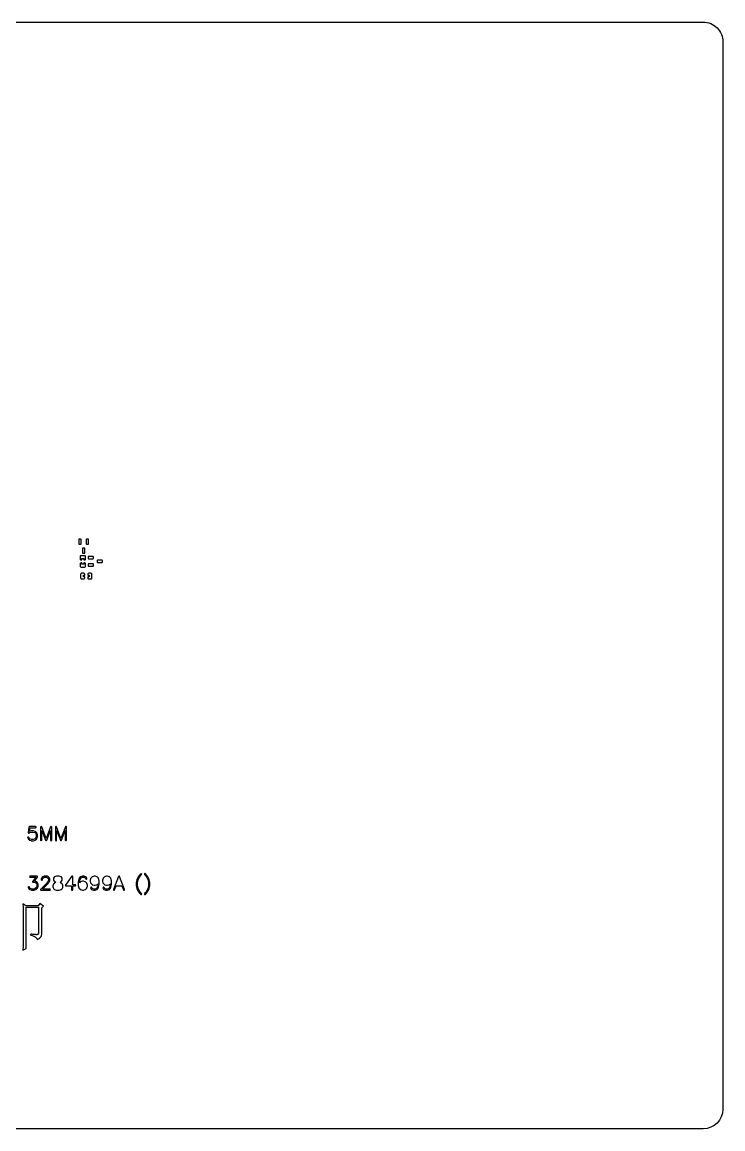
# Model space of a CAD drawing. Extents: x -190 to 190, y -140 to 140.
# Drawn here: x 12.7 to 190, y -140 to 140 of the extents above; entities that cross this region are included whole.
import ezdxf

# ---------------------------------------------------------------- set-up
doc = ezdxf.new("R2010")
doc.units = 0
doc.header["$MEASUREMENT"] = 0
doc.layers.get('0').update_dxf_attribs({"linetype": 'CONTINUOUS'})

msp = doc.modelspace()

# ---------------------------------------------------------------- linework, layer by layer
for points in [[(-189.999004, 134.999004, -0.414214), (-184.999004, 139.999004), (-184.999004, 139.999004), (185.000996, 139.999004), (185.000996, 139.999004, -0.414214), (190.000996, 134.999004), (190.000996, 134.999004), (190.000996, -135.00001), (190.000996, -135.00001, -0.414212), (185.000996, -140.000996), (185.000996, -140.000996), (-184.999004, -140.000996), (-184.999004, -140.000996, -0.414272), (-189.999004, -135.00001), (-189.999004, -135.00001), (-189.999004, 134.999004)], [(16.1, -63.815, 1), (16.1, -63.515), (16.1, -63.515), (14.538, -63.515), (14.538, -63.515, 0.381305), (14.389, -63.647998), (14.389, -63.647998), (14.232001, -65.055), (14.232001, -65.055, 0.738799), (14.495, -65.169995), (14.495, -65.169995), (14.619, -65.045996), (14.619, -65.045996), (14.621, -65.045), (14.621, -65.045), (15.029, -64.908994), (15.029, -64.908994), (15.452001, -64.908994), (15.452001, -64.908994), (15.861001, -65.045), (15.861001, -65.045), (15.862999, -65.045996), (15.862999, -65.045996), (16.124, -65.307998), (16.124, -65.307998), (16.124999, -65.309004), (16.124999, -65.309004), (16.262001, -65.718999), (16.262001, -65.718999), (16.263, -65.72), (16.263, -65.72), (16.263, -65.984004), (16.263, -65.984004), (16.124999, -66.395996), (16.124999, -66.395996), (16.124999, -66.396997), (16.124999, -66.396997), (15.862999, -66.659004), (15.862999, -66.659004), (15.451, -66.797002), (15.451, -66.797002), (15.03, -66.797002), (15.03, -66.797002), (14.619, -66.659004), (14.619, -66.659004), (14.618, -66.657998), (14.618, -66.657998), (14.503999, -66.545), (14.503999, -66.545), (14.503999, -66.543994), (14.503999, -66.543994), (14.359, -66.255005), (14.359, -66.255005, 1.000044), (14.091, -66.389004), (14.091, -66.389004), (14.241, -66.688999), (14.241, -66.688999), (14.242, -66.69), (14.242, -66.69, 0.100944), (14.275, -66.74), (14.275, -66.74), (14.424, -66.887998), (14.424, -66.887998), (14.425, -66.889004), (14.425, -66.889004, 0.1321), (14.49, -66.932002), (14.49, -66.932002), (14.948999, -67.085996), (14.948999, -67.085996), (14.952001, -67.087002), (14.952001, -67.087002, 0.092289), (15.006, -67.097002), (15.006, -67.097002), (15.475, -67.097002), (15.475, -67.097002), (15.491001, -67.096001), (15.491001, -67.096001, 0.054801), (15.522999, -67.088999), (15.522999, -67.088999), (15.992001, -66.932002), (15.992001, -66.932002), (15.995, -66.931001), (15.995, -66.931001, 0.110024), (16.05, -66.896001), (16.05, -66.896001), (16.363, -66.582998), (16.363, -66.582998, 0.112971), (16.397999, -66.526001), (16.397999, -66.526001), (16.555, -66.056997), (16.555, -66.056997, 0.08167), (16.563, -66.008999), (16.563, -66.008999), (16.563, -65.696997), (16.563, -65.696997, 0.081662), (16.555, -65.649004), (16.555, -65.649004), (16.397999, -65.179995), (16.397999, -65.179995, 0.115355), (16.362001, -65.122002), (16.362001, -65.122002), (16.05, -64.809004), (16.05, -64.809004, 0.116972), (15.991001, -64.773003), (15.991001, -64.773003), (15.531, -64.620005), (15.531, -64.620005), (15.529, -64.618999), (15.529, -64.618999, 0.092294), (15.475, -64.608999), (15.475, -64.608999), (15.006, -64.608999), (15.006, -64.608999, 0.080084), (14.959, -64.617002), (14.959, -64.617002), (14.569, -64.746997), (14.569, -64.746997), (14.568, -64.746997), (14.568, -64.746997), (14.672, -63.815), (14.672, -63.815), (16.1, -63.815)], [(20.156, -63.665005, 0.837269), (19.865001, -63.612998), (19.865001, -63.612998), (19.865001, -63.614004), (19.865001, -63.614004), (18.756, -66.526001), (18.756, -66.526001), (17.647, -63.614004), (17.647, -63.614004), (17.647, -63.612998), (17.647, -63.612998, 0.837271), (17.356001, -63.665005), (17.356001, -63.665005), (17.356001, -66.946997), (17.356001, -66.946997, 1), (17.656, -66.946997), (17.656, -66.946997), (17.656, -64.48), (17.656, -64.48), (18.614, -66.996001), (18.614, -66.996001), (18.615, -66.996997), (18.615, -66.996997, 0.698511), (18.896001, -67), (18.896001, -67, 0.005287), (18.897001, -66.996997), (18.897001, -66.996997), (18.897999, -66.996001), (18.897999, -66.996001), (19.855, -64.480996), (19.855, -64.480996), (19.856, -64.480996), (19.856, -64.480996), (19.856, -66.946997), (19.856, -66.946997, 1), (20.156, -66.946997), (20.156, -66.946997), (20.156, -63.665005)], [(23.906001, -63.665005, 0.83727), (23.615, -63.612998), (23.615, -63.612998), (23.615, -63.614004), (23.615, -63.614004), (22.506001, -66.526001), (22.506001, -66.526001), (21.397, -63.614004), (21.397, -63.614004), (21.397, -63.612998), (21.397, -63.612998, 0.83727), (21.105999, -63.665005), (21.105999, -63.665005), (21.105999, -66.946997), (21.105999, -66.946997, 1), (21.406001, -66.946997), (21.406001, -66.946997), (21.406001, -64.48), (21.406001, -64.48), (22.363999, -66.996001), (22.363999, -66.996001), (22.365, -66.996997), (22.365, -66.996997, 0.698511), (22.646001, -67), (22.646001, -67, 0.005288), (22.647002, -66.996997), (22.647002, -66.996997), (22.647998, -66.996001), (22.647998, -66.996001), (23.605, -64.480996), (23.605, -64.480996), (23.606001, -64.480996), (23.606001, -64.480996), (23.606001, -66.946997), (23.606001, -66.946997, 1), (23.906001, -66.946997), (23.906001, -66.946997), (23.906001, -63.665005)], [(42.925, -75.686001, 1), (42.713003, -75.474004), (42.713003, -75.474004), (42.4, -75.787002), (42.4, -75.787002, 0.049851), (42.381001, -75.81), (42.381001, -75.81), (42.068999, -76.278999), (42.068999, -76.278999, 0.030647), (42.06, -76.295005), (42.06, -76.295005), (41.747002, -76.920005), (41.747002, -76.920005, 0.067318), (41.733999, -76.958003), (41.733999, -76.958003), (41.577998, -77.738999), (41.577998, -77.738999, 0.048732), (41.575, -77.767998), (41.575, -77.767998), (41.575, -78.392998), (41.575, -78.392998, 0.053645), (41.577998, -78.425), (41.577998, -78.425), (41.578999, -78.426006), (41.578999, -78.426006), (41.733999, -79.203003), (41.733999, -79.203003, 0.06881), (41.747002, -79.241997), (41.747002, -79.241997), (41.747998, -79.242998), (41.747998, -79.242998), (42.06, -79.866001), (42.06, -79.866001, 0.030639), (42.068999, -79.882002), (42.068999, -79.882002), (42.381001, -80.351001), (42.381001, -80.351001, 0.049857), (42.4, -80.374004), (42.4, -80.374004), (42.713003, -80.686001), (42.713003, -80.686001, 0.999965), (42.925, -80.473999), (42.925, -80.473999), (42.622002, -80.172002), (42.622002, -80.172002), (42.622002, -80.170996), (42.622002, -80.170996), (42.321001, -79.718999), (42.321001, -79.718999), (42.321001, -79.718003), (42.321001, -79.718003), (42.024004, -79.123994), (42.024004, -79.123994), (42.024004, -79.122998), (42.024004, -79.122998), (41.875, -78.377002), (41.875, -78.377002), (41.875, -77.78), (41.875, -77.78), (41.876001, -77.779004), (41.876001, -77.779004), (42.024004, -77.036001), (42.024004, -77.036001), (42.025, -77.035), (42.025, -77.035), (42.323003, -76.438999), (42.323003, -76.438999), (42.323999, -76.438003), (42.323999, -76.438003), (42.623999, -75.986997), (42.623999, -75.986997), (42.925, -75.686001)], [(43.862002, -75.474004, 1.000012), (43.65, -75.686001), (43.65, -75.686001), (43.951001, -75.986997), (43.951001, -75.986997), (44.251001, -76.438003), (44.251001, -76.438003), (44.252002, -76.438999), (44.252002, -76.438999), (44.55, -77.035), (44.55, -77.035), (44.551001, -77.036001), (44.551001, -77.036001), (44.698999, -77.779004), (44.698999, -77.779004), (44.7, -77.78), (44.7, -77.78), (44.7, -78.377002), (44.7, -78.377002), (44.551001, -79.122998), (44.551001, -79.122998), (44.551001, -79.123994), (44.551001, -79.123994), (44.253999, -79.718003), (44.253999, -79.718003), (44.253999, -79.718999), (44.253999, -79.718999), (43.953003, -80.170996), (43.953003, -80.170996), (43.953003, -80.172002), (43.953003, -80.172002), (43.65, -80.473999), (43.65, -80.473999, 0.999977), (43.862002, -80.686001), (43.862002, -80.686001), (44.175, -80.374004), (44.175, -80.374004), (44.176001, -80.372998), (44.176001, -80.372998, 0.047488), (44.194004, -80.351001), (44.194004, -80.351001), (44.505996, -79.882002), (44.505996, -79.882002), (44.505996, -79.880996), (44.505996, -79.880996, 0.029243), (44.515, -79.866001), (44.515, -79.866001), (44.826997, -79.242998), (44.826997, -79.242998), (44.828003, -79.241997), (44.828003, -79.241997, 0.068806), (44.841001, -79.203003), (44.841001, -79.203003), (44.996001, -78.426006), (44.996001, -78.426006), (44.996997, -78.425), (44.996997, -78.425, 0.053646), (45, -78.392998), (45, -78.392998), (45, -77.767998), (45, -77.767998, 0.048733), (44.996997, -77.738999), (44.996997, -77.738999), (44.841001, -76.958003), (44.841001, -76.958003, 0.067315), (44.828003, -76.920005), (44.828003, -76.920005), (44.515, -76.295005), (44.515, -76.295005, 0.030651), (44.505996, -76.278999), (44.505996, -76.278999), (44.194004, -75.81), (44.194004, -75.81, 0.049854), (44.175, -75.787002), (44.175, -75.787002), (43.862002, -75.474004)], [(16.534, -76.293999, 0.614815), (16.412999, -76.055), (16.412999, -76.055), (14.694, -76.055), (14.694, -76.055, 1), (14.694, -76.355005), (14.694, -76.355005), (16.113, -76.355005), (16.113, -76.355005), (15.355, -77.365005), (15.355, -77.365005, 0.579445), (15.458, -77.604004), (15.458, -77.604004), (15.475, -77.605), (15.475, -77.605), (15.908999, -77.605), (15.908999, -77.605), (16.165, -77.733999), (16.165, -77.733999), (16.167, -77.735), (16.167, -77.735), (16.281, -77.848003), (16.281, -77.848003), (16.282, -77.848999), (16.282, -77.848999), (16.418, -78.257998), (16.418, -78.257998), (16.418999, -78.258999), (16.418999, -78.258999), (16.418999, -78.525), (16.418999, -78.525), (16.283, -78.934995), (16.283, -78.934995), (16.283, -78.936001), (16.283, -78.936001), (16.02, -79.198003), (16.02, -79.198003), (16.019, -79.198999), (16.019, -79.198999), (15.607001, -79.337002), (15.607001, -79.337002), (15.187, -79.337002), (15.187, -79.337002), (14.775, -79.198999), (14.775, -79.198999), (14.66, -79.084004), (14.66, -79.084004), (14.66, -79.083003), (14.66, -79.083003), (14.515, -78.795), (14.515, -78.795, 1.000016), (14.247001, -78.928999), (14.247001, -78.928999), (14.401, -79.236001), (14.401, -79.236001), (14.402001, -79.236997), (14.402001, -79.236997, 0.088122), (14.432, -79.279995), (14.432, -79.279995), (14.581, -79.428999), (14.581, -79.428999, 0.1321), (14.646, -79.471997), (14.646, -79.471997), (15.106, -79.626001), (15.106, -79.626001), (15.109, -79.627002), (15.109, -79.627002, 0.092292), (15.162999, -79.636997), (15.162999, -79.636997), (15.631, -79.636997), (15.631, -79.636997, 0.081679), (15.679, -79.628994), (15.679, -79.628994), (16.147999, -79.471997), (16.147999, -79.471997, 0.115366), (16.206, -79.435996), (16.206, -79.435996), (16.519, -79.123994), (16.519, -79.123994, 0.116954), (16.555, -79.065005), (16.555, -79.065005), (16.707999, -78.604995), (16.707999, -78.604995), (16.709, -78.603999), (16.709, -78.603999, 0.09386), (16.719, -78.548999), (16.719, -78.548999), (16.719, -78.236997), (16.719, -78.236997, 0.080078), (16.711, -78.19), (16.711, -78.19), (16.557001, -77.726001), (16.557001, -77.726001), (16.557001, -77.725), (16.557001, -77.725, 0.124446), (16.519, -77.661997), (16.519, -77.661997), (16.362001, -77.505996), (16.362001, -77.505996, 0.08061), (16.323, -77.477998), (16.323, -77.477998), (16.011, -77.321001), (16.011, -77.321001, 0.116434), (15.944, -77.304995), (15.944, -77.304995), (15.775001, -77.304995), (15.775001, -77.304995), (16.533, -76.295005), (16.533, -76.295005), (16.534, -76.293999)], [(18.98, -76.071001, 0.116434), (18.913, -76.055), (18.913, -76.055), (18.287999, -76.055), (18.287999, -76.055, 0.116434), (18.221, -76.071001), (18.221, -76.071001), (17.918, -76.223003), (17.918, -76.223003), (17.916, -76.223999), (17.916, -76.223999, 0.095639), (17.868999, -76.256001), (17.868999, -76.256001), (17.719, -76.406001), (17.719, -76.406001, 0.094852), (17.685, -76.450996), (17.685, -76.450996), (17.536, -76.748999), (17.536, -76.748999), (17.536, -76.750005), (17.536, -76.750005, 0.141458), (17.512999, -76.83), (17.512999, -76.83), (17.512999, -76.986997), (17.512999, -76.986997, 1), (17.813, -76.986997), (17.813, -76.986997), (17.813, -76.865005), (17.813, -76.865005), (17.813999, -76.863999), (17.813999, -76.863999), (17.943, -76.605996), (17.943, -76.605996), (18.064, -76.485), (18.064, -76.485), (18.066, -76.484004), (18.066, -76.484004), (18.323, -76.355005), (18.323, -76.355005), (18.877999, -76.355005), (18.877999, -76.355005), (19.134, -76.484004), (19.134, -76.484004), (19.136001, -76.485), (19.136001, -76.485), (19.258, -76.606997), (19.258, -76.606997), (19.387, -76.863999), (19.387, -76.863999), (19.387999, -76.865005), (19.387999, -76.865005), (19.387999, -77.106997), (19.387999, -77.106997), (19.254001, -77.373994), (19.254001, -77.373994), (19.254001, -77.375), (19.254001, -77.375), (18.952999, -77.826997), (18.952999, -77.826997), (18.952999, -77.827998), (18.952999, -77.827998), (17.4, -79.380996), (17.4, -79.380996, 0.630176), (17.49, -79.636001), (17.49, -79.636001), (17.506, -79.636997), (17.506, -79.636997), (19.694, -79.636997), (19.694, -79.636997, 1), (19.694, -79.337002), (19.694, -79.337002), (17.867999, -79.337002), (17.867999, -79.337002), (19.175, -78.03), (19.175, -78.03, 0.049855), (19.193999, -78.006997), (19.193999, -78.006997), (19.506, -77.537998), (19.506, -77.537998, 0.030633), (19.515, -77.522002), (19.515, -77.522002), (19.669, -77.216001), (19.669, -77.216001), (19.67, -77.215), (19.67, -77.215, 0.125494), (19.687999, -77.142998), (19.687999, -77.142998), (19.687999, -76.83), (19.687999, -76.83, 0.116437), (19.672001, -76.762998), (19.672001, -76.762998), (19.515, -76.450996), (19.515, -76.450996, 0.080605), (19.487, -76.412002), (19.487, -76.412002), (19.331001, -76.256001), (19.331001, -76.256001, 0.080616), (19.292001, -76.227998), (19.292001, -76.227998), (18.98, -76.071001)], [(22.086001, -76.062998, 0.081673), (22.038, -76.055), (22.038, -76.055), (21.413, -76.055), (21.413, -76.055, 0.081673), (21.365, -76.062998), (21.365, -76.062998), (20.896001, -76.22), (20.896001, -76.22, 0.204011), (20.808, -76.297998), (20.808, -76.297998), (20.808, -76.298999), (20.808, -76.298999), (20.654001, -76.606997), (20.654001, -76.606997, 0.11644), (20.638, -76.673999), (20.638, -76.673999), (20.638, -76.986997), (20.638, -76.986997, 0.125496), (20.656001, -77.058999), (20.656001, -77.058999), (20.657, -77.06), (20.657, -77.06), (20.81, -77.366001), (20.81, -77.366001, 0.158447), (20.875, -77.431997), (20.875, -77.431997), (21.178999, -77.583999), (21.178999, -77.583999), (21.062, -77.623003), (21.062, -77.623003, 0.133047), (20.993999, -77.661997), (20.993999, -77.661997), (20.687998, -77.968003), (20.687998, -77.968003, 0.094857), (20.654001, -78.013003), (20.654001, -78.013003), (20.503999, -78.312002), (20.503999, -78.312002), (20.503999, -78.313003), (20.503999, -78.313003, 0.141456), (20.480999, -78.392998), (20.480999, -78.392998), (20.480999, -78.852998), (20.480999, -78.852998, 0.131649), (20.497, -78.928999), (20.497, -78.928999), (20.650999, -79.236001), (20.650999, -79.236001), (20.652, -79.236997), (20.652, -79.236997, 0.088124), (20.682, -79.279995), (20.682, -79.279995), (20.831001, -79.428999), (20.831001, -79.428999, 0.132101), (20.896001, -79.471997), (20.896001, -79.471997), (21.355999, -79.626001), (21.355999, -79.626001), (21.359001, -79.627002), (21.359001, -79.627002, 0.092292), (21.413, -79.636997), (21.413, -79.636997), (22.038, -79.636997), (22.038, -79.636997), (22.053999, -79.636001), (22.053999, -79.636001, 0.054811), (22.086001, -79.628994), (22.086001, -79.628994), (22.554001, -79.471997), (22.554001, -79.471997, 0.115362), (22.612, -79.435996), (22.612, -79.435996), (22.769001, -79.279995), (22.769001, -79.279995), (22.77, -79.278999), (22.77, -79.278999, 0.078234), (22.797, -79.241001), (22.797, -79.241001), (22.953, -78.928999), (22.953, -78.928999), (22.953999, -78.928003), (22.953999, -78.928003, 0.114182), (22.968999, -78.861997), (22.968999, -78.861997), (22.968999, -78.392998), (22.968999, -78.392998, 0.116429), (22.953, -78.326001), (22.953, -78.326001), (22.798999, -78.016997), (22.798999, -78.016997), (22.798999, -78.015996), (22.798999, -78.015996, 0.086599), (22.769001, -77.973999), (22.769001, -77.973999), (22.455999, -77.661997), (22.455999, -77.661997, 0.11697), (22.397, -77.625996), (22.397, -77.625996), (22.271001, -77.583999), (22.271001, -77.583999), (22.573, -77.432998), (22.573, -77.432998, 0.162274), (22.64, -77.366001), (22.64, -77.366001), (22.640999, -77.365005), (22.640999, -77.365005), (22.797, -77.053999), (22.797, -77.053999, 0.131649), (22.813, -76.977998), (22.813, -76.977998), (22.813, -76.673999), (22.813, -76.673999, 0.141456), (22.79, -76.594004), (22.79, -76.594004), (22.79, -76.592998), (22.79, -76.592998), (22.64, -76.295005), (22.64, -76.295005, 0.203312), (22.551001, -76.218999), (22.551001, -76.218999), (22.548, -76.218003), (22.548, -76.218003), (22.086001, -76.062998)], [(25.468999, -76.194004, 0.709193), (25.195, -76.119995), (25.195, -76.119995), (25.195, -76.121001), (25.195, -76.121001), (23.633999, -78.305996), (23.633999, -78.305996, 0.573665), (23.74, -78.542002), (23.74, -78.542002), (23.755999, -78.542998), (23.755999, -78.542998), (25.168999, -78.542998), (25.168999, -78.542998), (25.168999, -79.487002), (25.168999, -79.487002, 1), (25.468999, -79.487002), (25.468999, -79.487002), (25.468999, -78.542998), (25.468999, -78.542998), (26.1, -78.542998), (26.1, -78.542998, 1), (26.1, -78.243003), (26.1, -78.243003), (25.468999, -78.243003), (25.468999, -78.243003), (25.468999, -76.205), (25.468999, -76.205, 0.016653), (25.468999, -76.195), (25.468999, -76.195), (25.468999, -76.194004)], [(28.335999, -76.062998, 0.081669), (28.288, -76.055), (28.288, -76.055), (27.975, -76.055), (27.975, -76.055, 0.081673), (27.927, -76.062998), (27.927, -76.062998), (27.457998, -76.22), (27.457998, -76.22, 0.166173), (27.380999, -76.278999), (27.380999, -76.278999), (27.069001, -76.747002), (27.069001, -76.747002, 0.101772), (27.046001, -76.802998), (27.046001, -76.802998), (27.046001, -76.803999), (27.046001, -76.803999), (26.891001, -77.582998), (26.891001, -77.582998, 0.048732), (26.888, -77.611997), (26.888, -77.611997), (26.888, -78.388994), (26.888, -78.388994, 0.067215), (26.892002, -78.428999), (26.892002, -78.428999), (27.047998, -79.053999), (27.047998, -79.053999, 0.145131), (27.091001, -79.127998), (27.091001, -79.127998), (27.093, -79.129004), (27.093, -79.129004), (27.4, -79.435996), (27.4, -79.435996, 0.115362), (27.457998, -79.471997), (27.457998, -79.471997), (27.927, -79.628994), (27.927, -79.628994, 0.081679), (27.975, -79.636997), (27.975, -79.636997), (28.131001, -79.636997), (28.131001, -79.636997, 0.092292), (28.185, -79.627002), (28.185, -79.627002), (28.188, -79.626001), (28.188, -79.626001), (28.648, -79.471997), (28.648, -79.471997, 0.132097), (28.712998, -79.428999), (28.712998, -79.428999), (28.713999, -79.428003), (28.713999, -79.428003), (29.018999, -79.123994), (29.018999, -79.123994, 0.140046), (29.059001, -79.052002), (29.059001, -79.052002), (29.06, -79.051001), (29.06, -79.051001), (29.210999, -78.596001), (29.210999, -78.596001, 0.080087), (29.218999, -78.548999), (29.218999, -78.548999), (29.218999, -78.392998), (29.218999, -78.392998, 0.101357), (29.207, -78.333994), (29.207, -78.333994), (29.207, -78.332998), (29.207, -78.332998), (29.055, -77.877002), (29.055, -77.877002, 0.119363), (29.018, -77.817002), (29.018, -77.817002), (29.017, -77.816001), (29.017, -77.816001), (28.705999, -77.505996), (28.705999, -77.505996, 0.12606), (28.642, -77.467998), (28.642, -77.467998), (28.638999, -77.467002), (28.638999, -77.467002), (28.178999, -77.312998), (28.178999, -77.312998, 0.081669), (28.131001, -77.304995), (28.131001, -77.304995), (27.975, -77.304995), (27.975, -77.304995, 0.081673), (27.927, -77.312998), (27.927, -77.312998), (27.457998, -77.469995), (27.457998, -77.469995, 0.115362), (27.4, -77.505996), (27.4, -77.505996), (27.188999, -77.716997), (27.188999, -77.716997), (27.188, -77.716997), (27.188, -77.716997), (27.188, -77.623999), (27.188, -77.623999), (27.188999, -77.623003), (27.188999, -77.623003), (27.335, -76.888999), (27.335, -76.888999), (27.335999, -76.888003), (27.335999, -76.888003), (27.602, -76.488003), (27.602, -76.488003), (27.605, -76.486997), (27.605, -76.486997), (27.999001, -76.355005), (27.999001, -76.355005), (28.263999, -76.355005), (28.263999, -76.355005), (28.648, -76.484004), (28.648, -76.484004), (28.65, -76.485), (28.65, -76.485), (28.778999, -76.741001), (28.778999, -76.741001, 1.000004), (29.047, -76.606997), (29.047, -76.606997), (28.89, -76.295005), (28.89, -76.295005, 0.203316), (28.800999, -76.218999), (28.800999, -76.218999), (28.797998, -76.218003), (28.797998, -76.218003), (28.335999, -76.062998)], [(31.148, -76.062998, 0.081673), (31.1, -76.055), (31.1, -76.055), (30.943999, -76.055), (30.943999, -76.055, 0.081669), (30.896001, -76.062998), (30.896001, -76.062998), (30.436001, -76.217002), (30.436001, -76.217002), (30.432998, -76.218003), (30.432998, -76.218003, 0.12606), (30.369001, -76.256001), (30.369001, -76.256001), (30.063, -76.562002), (30.063, -76.562002, 0.129713), (30.021001, -76.626001), (30.021001, -76.626001), (29.867, -77.085005), (29.867, -77.085005), (29.867, -77.086001), (29.867, -77.086001, 0.097593), (29.856001, -77.142998), (29.856001, -77.142998), (29.856001, -77.288999), (29.856001, -77.288999, 0.098457), (29.863999, -77.347002), (29.863999, -77.347002), (30.018, -77.807998), (30.018, -77.807998), (30.018999, -77.808999), (30.018999, -77.808999, 0.127691), (30.057, -77.873999), (30.057, -77.873999), (30.362, -78.179004), (30.362, -78.179004, 0.132098), (30.427, -78.221997), (30.427, -78.221997), (30.887, -78.376001), (30.887, -78.376001), (30.89, -78.377002), (30.89, -78.377002, 0.092289), (30.943999, -78.387002), (30.943999, -78.387002), (31.1, -78.387002), (31.1, -78.387002, 0.081673), (31.148, -78.378999), (31.148, -78.378999), (31.617, -78.221997), (31.617, -78.221997), (31.62, -78.221001), (31.62, -78.221001, 0.110031), (31.675, -78.185996), (31.675, -78.185996), (31.887, -77.973999), (31.887, -77.973999), (31.888, -77.973999), (31.888, -77.973999), (31.888, -78.062998), (31.888, -78.062998), (31.739998, -78.801997), (31.739998, -78.801997), (31.739998, -78.803003), (31.739998, -78.803003), (31.473, -79.203003), (31.473, -79.203003), (31.473, -79.203999), (31.473, -79.203999), (31.075999, -79.337002), (31.075999, -79.337002), (30.812, -79.337002), (30.812, -79.337002), (30.427, -79.208003), (30.427, -79.208003), (30.425, -79.207002), (30.425, -79.207002), (30.297, -78.951001), (30.297, -78.951001, 1.000015), (30.029001, -79.085), (30.029001, -79.085), (30.178999, -79.384995), (30.178999, -79.384995), (30.18, -79.386001), (30.18, -79.386001, 0.218848), (30.270999, -79.471997), (30.270999, -79.471997), (30.731001, -79.626001), (30.731001, -79.626001), (30.734001, -79.627002), (30.734001, -79.627002, 0.092292), (30.788, -79.636997), (30.788, -79.636997), (31.1, -79.636997), (31.1, -79.636997), (31.115999, -79.636001), (31.115999, -79.636001, 0.054811), (31.148, -79.628994), (31.148, -79.628994), (31.617, -79.471997), (31.617, -79.471997, 0.166171), (31.693999, -79.412998), (31.693999, -79.412998), (32.005999, -78.945005), (32.005999, -78.945005, 0.096512), (32.028, -78.892002), (32.028, -78.892002), (32.185, -78.11), (32.185, -78.11, 0.050372), (32.187998, -78.08), (32.187998, -78.08), (32.187998, -77.298999), (32.187998, -77.298999, 0.083268), (32.18, -77.249995), (32.18, -77.249995), (32.18, -77.248999), (32.18, -77.248999), (32.027, -76.638999), (32.027, -76.638999), (32.027, -76.637998), (32.027, -76.637998, 0.136757), (31.987, -76.567998), (31.987, -76.567998), (31.675, -76.256001), (31.675, -76.256001, 0.115369), (31.617, -76.22), (31.617, -76.22), (31.148, -76.062998)], [(34.272998, -76.062998, 0.081673), (34.224998, -76.055), (34.224998, -76.055), (34.069001, -76.055), (34.069001, -76.055, 0.081673), (34.021001, -76.062998), (34.021001, -76.062998), (33.560999, -76.217002), (33.560999, -76.217002), (33.558, -76.218003), (33.558, -76.218003, 0.126066), (33.493999, -76.256001), (33.493999, -76.256001), (33.188, -76.562002), (33.188, -76.562002, 0.129715), (33.146001, -76.626001), (33.146001, -76.626001), (32.992002, -77.085005), (32.992002, -77.085005), (32.992002, -77.086001), (32.992002, -77.086001, 0.097596), (32.981001, -77.142998), (32.981001, -77.142998), (32.981001, -77.288999), (32.981001, -77.288999, 0.098459), (32.988999, -77.347002), (32.988999, -77.347002), (33.142998, -77.807998), (33.142998, -77.807998), (33.144001, -77.808999), (33.144001, -77.808999, 0.127691), (33.182, -77.873999), (33.182, -77.873999), (33.487, -78.179004), (33.487, -78.179004, 0.132098), (33.552, -78.221997), (33.552, -78.221997), (34.012002, -78.376001), (34.012002, -78.376001), (34.015, -78.377002), (34.015, -78.377002, 0.092293), (34.069001, -78.387002), (34.069001, -78.387002), (34.224998, -78.387002), (34.224998, -78.387002), (34.240999, -78.386001), (34.240999, -78.386001, 0.054803), (34.272998, -78.378999), (34.272998, -78.378999), (34.742002, -78.221997), (34.742002, -78.221997, 0.115365), (34.8, -78.185996), (34.8, -78.185996), (35.012, -77.973999), (35.012, -77.973999), (35.013, -77.973999), (35.013, -77.973999), (35.013, -78.062998), (35.013, -78.062998), (34.865, -78.801997), (34.865, -78.801997), (34.865, -78.803003), (34.865, -78.803003), (34.598, -79.203003), (34.598, -79.203003), (34.598, -79.203999), (34.598, -79.203999), (34.201001, -79.337002), (34.201001, -79.337002), (33.937, -79.337002), (33.937, -79.337002), (33.552, -79.208003), (33.552, -79.208003), (33.550002, -79.207002), (33.550002, -79.207002), (33.422, -78.951001), (33.422, -78.951001, 1.000018), (33.153999, -79.085), (33.153999, -79.085), (33.303999, -79.384995), (33.303999, -79.384995), (33.305, -79.386001), (33.305, -79.386001, 0.218848), (33.395999, -79.471997), (33.395999, -79.471997), (33.856001, -79.626001), (33.856001, -79.626001), (33.858999, -79.627002), (33.858999, -79.627002, 0.092296), (33.913, -79.636997), (33.913, -79.636997), (34.224998, -79.636997), (34.224998, -79.636997, 0.081679), (34.272998, -79.628994), (34.272998, -79.628994), (34.742002, -79.471997), (34.742002, -79.471997, 0.166167), (34.818999, -79.412998), (34.818999, -79.412998), (35.131001, -78.945005), (35.131001, -78.945005, 0.09651), (35.153, -78.892002), (35.153, -78.892002), (35.31, -78.11), (35.31, -78.11, 0.050372), (35.312998, -78.08), (35.312998, -78.08), (35.312998, -77.298999), (35.312998, -77.298999, 0.009991), (35.312998, -77.293003), (35.312998, -77.293003), (35.312998, -77.292002), (35.312998, -77.292002, 0.071544), (35.305, -77.249995), (35.305, -77.249995), (35.305, -77.248999), (35.305, -77.248999), (35.152, -76.638999), (35.152, -76.638999), (35.152, -76.637998), (35.152, -76.637998, 0.136754), (35.112002, -76.567998), (35.112002, -76.567998), (34.8, -76.256001), (34.8, -76.256001, 0.115365), (34.742002, -76.22), (34.742002, -76.22), (34.272998, -76.062998)], [(37.333999, -76.151997, 0.690675), (37.053999, -76.151997), (37.053999, -76.151997), (35.803999, -79.433999), (35.803999, -79.433999, 1.000015), (36.083999, -79.54), (36.083999, -79.54), (36.463999, -78.542998), (36.463999, -78.542998), (37.923999, -78.542998), (37.923999, -78.542998), (38.304001, -79.54), (38.304001, -79.54, 1.000015), (38.584001, -79.433999), (38.584001, -79.433999), (37.333999, -76.151997)]]:
    msp.add_lwpolyline(points, format="xyb")
for points in [[(27.443999, 9.226), (27.143999, 9.226), (27.143999, 9.226), (27.110999, 9.223), (27.110999, 9.223), (27.078999, 9.212), (27.078999, 9.212), (27.05, 9.194), (27.05, 9.194), (27.027, 9.170001), (27.027, 9.170001), (27.008999, 9.142), (27.008999, 9.142), (26.998, 9.11), (26.998, 9.11), (26.993999, 9.076), (26.993999, 9.076), (26.993999, 8.051), (26.993999, 8.051), (26.998, 8.018), (26.998, 8.018), (27.008999, 7.986), (27.008999, 7.986), (27.027, 7.958), (27.027, 7.958), (27.05, 7.934), (27.05, 7.934), (27.078999, 7.916), (27.078999, 7.916), (27.110999, 7.905), (27.110999, 7.905), (27.143999, 7.901), (27.143999, 7.901), (27.443999, 7.901), (27.443999, 7.901), (27.477, 7.905), (27.477, 7.905), (27.508999, 7.916), (27.508999, 7.916), (27.538, 7.934), (27.538, 7.934), (27.560999, 7.958), (27.560999, 7.958), (27.578999, 7.986), (27.578999, 7.986), (27.59, 8.018), (27.59, 8.018), (27.593999, 8.051), (27.593999, 8.051), (27.593999, 9.076), (27.593999, 9.076), (27.59, 9.11), (27.59, 9.11), (27.578999, 9.142), (27.578999, 9.142), (27.560999, 9.170001), (27.560999, 9.170001), (27.538, 9.194), (27.538, 9.194), (27.508999, 9.212), (27.508999, 9.212), (27.477, 9.223), (27.477, 9.223), (27.443999, 9.226)], [(29.343999, 9.226), (29.044001, 9.226), (29.044001, 9.226), (29.011001, 9.223), (29.011001, 9.223), (28.978999, 9.212), (28.978999, 9.212), (28.95, 9.194), (28.95, 9.194), (28.927, 9.170001), (28.927, 9.170001), (28.908999, 9.142), (28.908999, 9.142), (28.898, 9.11), (28.898, 9.11), (28.893999, 9.076), (28.893999, 9.076), (28.893999, 8.051), (28.893999, 8.051), (28.898, 8.018), (28.898, 8.018), (28.908999, 7.986), (28.908999, 7.986), (28.927, 7.958), (28.927, 7.958), (28.95, 7.934), (28.95, 7.934), (28.978999, 7.916), (28.978999, 7.916), (29.011001, 7.905), (29.011001, 7.905), (29.044001, 7.901), (29.044001, 7.901), (29.343999, 7.901), (29.343999, 7.901), (29.377, 7.905), (29.377, 7.905), (29.409001, 7.916), (29.409001, 7.916), (29.438, 7.934), (29.438, 7.934), (29.461001, 7.958), (29.461001, 7.958), (29.479001, 7.986), (29.479001, 7.986), (29.49, 8.018), (29.49, 8.018), (29.494001, 8.051), (29.494001, 8.051), (29.494001, 9.076), (29.494001, 9.076), (29.49, 9.11), (29.49, 9.11), (29.479001, 9.142), (29.479001, 9.142), (29.461001, 9.170001), (29.461001, 9.170001), (29.438, 9.194), (29.438, 9.194), (29.409001, 9.212), (29.409001, 9.212), (29.377, 9.223), (29.377, 9.223), (29.343999, 9.226)], [(28.394001, 6.951), (28.093999, 6.951), (28.093999, 6.951), (28.061001, 6.948), (28.061001, 6.948), (28.029001, 6.937), (28.029001, 6.937), (28, 6.919), (28, 6.919), (27.977, 6.895), (27.977, 6.895), (27.959001, 6.867), (27.959001, 6.867), (27.948, 6.835), (27.948, 6.835), (27.944001, 6.801), (27.944001, 6.801), (27.944001, 5.776), (27.944001, 5.776), (27.948, 5.743), (27.948, 5.743), (27.959001, 5.711), (27.959001, 5.711), (27.977, 5.683), (27.977, 5.683), (28, 5.659), (28, 5.659), (28.029001, 5.641), (28.029001, 5.641), (28.061001, 5.63), (28.061001, 5.63), (28.093999, 5.626), (28.093999, 5.626), (28.394001, 5.626), (28.394001, 5.626), (28.427, 5.63), (28.427, 5.63), (28.458999, 5.641), (28.458999, 5.641), (28.488, 5.659), (28.488, 5.659), (28.511001, 5.683), (28.511001, 5.683), (28.528999, 5.711), (28.528999, 5.711), (28.54, 5.743), (28.54, 5.743), (28.543999, 5.776), (28.543999, 5.776), (28.543999, 6.801), (28.543999, 6.801), (28.54, 6.835), (28.54, 6.835), (28.528999, 6.867), (28.528999, 6.867), (28.511001, 6.895), (28.511001, 6.895), (28.488, 6.919), (28.488, 6.919), (28.458999, 6.937), (28.458999, 6.937), (28.427, 6.948), (28.427, 6.948), (28.394001, 6.951)], [(28.501001, 4.987), (27.581001, 4.987), (27.581001, 4.987), (27.461001, 4.955), (27.461001, 4.955), (27.372998, 4.867), (27.372998, 4.867), (27.341001, 4.747), (27.341001, 4.747), (27.341001, 4.202), (27.341001, 4.202), (27.372998, 4.082), (27.372998, 4.082), (27.461001, 3.994), (27.461001, 3.994), (27.581001, 3.962), (27.581001, 3.962), (27.81, 3.962), (27.81, 3.962), (27.81, 4.297), (27.81, 4.297), (28.27, 4.297), (28.27, 4.297), (28.27, 3.962), (28.27, 3.962), (28.501001, 3.962), (28.501001, 3.962), (28.620999, 3.994), (28.620999, 3.994), (28.708, 4.082), (28.708, 4.082), (28.741001, 4.202), (28.741001, 4.202), (28.741001, 4.747), (28.741001, 4.747), (28.708, 4.867), (28.708, 4.867), (28.620999, 4.955), (28.620999, 4.955), (28.501001, 4.987)], [(28.501001, 3.162), (28.27, 3.162), (28.27, 3.162), (28.27, 2.827), (28.27, 2.827), (27.81, 2.827), (27.81, 2.827), (27.81, 3.162), (27.81, 3.162), (27.581001, 3.162), (27.581001, 3.162), (27.461001, 3.13), (27.461001, 3.13), (27.372998, 3.042), (27.372998, 3.042), (27.341001, 2.922), (27.341001, 2.922), (27.341001, 2.377), (27.341001, 2.377), (27.372998, 2.257), (27.372998, 2.257), (27.461001, 2.169), (27.461001, 2.169), (27.581001, 2.137), (27.581001, 2.137), (28.501001, 2.137), (28.501001, 2.137), (28.620999, 2.169), (28.620999, 2.169), (28.708, 2.257), (28.708, 2.257), (28.741001, 2.377), (28.741001, 2.377), (28.741001, 2.922), (28.741001, 2.922), (28.708, 3.042), (28.708, 3.042), (28.620999, 3.13), (28.620999, 3.13), (28.501001, 3.162)], [(30.573999, 4.836), (29.549001, 4.836), (29.549001, 4.836), (29.516001, 4.832), (29.516001, 4.832), (29.483999, 4.821), (29.483999, 4.821), (29.456001, 4.803), (29.456001, 4.803), (29.432, 4.78), (29.432, 4.78), (29.413999, 4.751), (29.413999, 4.751), (29.402998, 4.719), (29.402998, 4.719), (29.398999, 4.686), (29.398999, 4.686), (29.398999, 4.386), (29.398999, 4.386), (29.402998, 4.353), (29.402998, 4.353), (29.413999, 4.321), (29.413999, 4.321), (29.432, 4.292), (29.432, 4.292), (29.456001, 4.269), (29.456001, 4.269), (29.483999, 4.251), (29.483999, 4.251), (29.516001, 4.24), (29.516001, 4.24), (29.549001, 4.236), (29.549001, 4.236), (30.573999, 4.236), (30.573999, 4.236), (30.608, 4.24), (30.608, 4.24), (30.64, 4.251), (30.64, 4.251), (30.668, 4.269), (30.668, 4.269), (30.692, 4.292), (30.692, 4.292), (30.71, 4.321), (30.71, 4.321), (30.720999, 4.353), (30.720999, 4.353), (30.723999, 4.386), (30.723999, 4.386), (30.723999, 4.686), (30.723999, 4.686), (30.720999, 4.719), (30.720999, 4.719), (30.71, 4.751), (30.71, 4.751), (30.692, 4.78), (30.692, 4.78), (30.668, 4.803), (30.668, 4.803), (30.64, 4.821), (30.64, 4.821), (30.608, 4.832), (30.608, 4.832), (30.573999, 4.836)], [(30.573999, 2.936), (29.549001, 2.936), (29.549001, 2.936), (29.516001, 2.932), (29.516001, 2.932), (29.483999, 2.921), (29.483999, 2.921), (29.456001, 2.903), (29.456001, 2.903), (29.432, 2.88), (29.432, 2.88), (29.413999, 2.851), (29.413999, 2.851), (29.402998, 2.819), (29.402998, 2.819), (29.398999, 2.786), (29.398999, 2.786), (29.398999, 2.486), (29.398999, 2.486), (29.402998, 2.453), (29.402998, 2.453), (29.413999, 2.421), (29.413999, 2.421), (29.432, 2.392), (29.432, 2.392), (29.456001, 2.369), (29.456001, 2.369), (29.483999, 2.351), (29.483999, 2.351), (29.516001, 2.34), (29.516001, 2.34), (29.549001, 2.336), (29.549001, 2.336), (30.573999, 2.336), (30.573999, 2.336), (30.608, 2.34), (30.608, 2.34), (30.64, 2.351), (30.64, 2.351), (30.668, 2.369), (30.668, 2.369), (30.692, 2.392), (30.692, 2.392), (30.71, 2.421), (30.71, 2.421), (30.720999, 2.453), (30.720999, 2.453), (30.723999, 2.486), (30.723999, 2.486), (30.723999, 2.786), (30.723999, 2.786), (30.720999, 2.819), (30.720999, 2.819), (30.71, 2.851), (30.71, 2.851), (30.692, 2.88), (30.692, 2.88), (30.668, 2.903), (30.668, 2.903), (30.64, 2.921), (30.64, 2.921), (30.608, 2.932), (30.608, 2.932), (30.573999, 2.936)], [(32.848999, 3.886), (31.823999, 3.886), (31.823999, 3.886), (31.791001, 3.882), (31.791001, 3.882), (31.759001, 3.871), (31.759001, 3.871), (31.730999, 3.853), (31.730999, 3.853), (31.707, 3.83), (31.707, 3.83), (31.688999, 3.801), (31.688999, 3.801), (31.677998, 3.769), (31.677998, 3.769), (31.674001, 3.736), (31.674001, 3.736), (31.674001, 3.436), (31.674001, 3.436), (31.677998, 3.403), (31.677998, 3.403), (31.688999, 3.371), (31.688999, 3.371), (31.707, 3.342), (31.707, 3.342), (31.730999, 3.319), (31.730999, 3.319), (31.759001, 3.301), (31.759001, 3.301), (31.791001, 3.29), (31.791001, 3.29), (31.823999, 3.286), (31.823999, 3.286), (32.848999, 3.286), (32.848999, 3.286), (32.883, 3.29), (32.883, 3.29), (32.915, 3.301), (32.915, 3.301), (32.942998, 3.319), (32.942998, 3.319), (32.967002, 3.342), (32.967002, 3.342), (32.984998, 3.371), (32.984998, 3.371), (32.995999, 3.403), (32.995999, 3.403), (32.999001, 3.436), (32.999001, 3.436), (32.999001, 3.736), (32.999001, 3.736), (32.995999, 3.769), (32.995999, 3.769), (32.984998, 3.801), (32.984998, 3.801), (32.967002, 3.83), (32.967002, 3.83), (32.942998, 3.853), (32.942998, 3.853), (32.915, 3.871), (32.915, 3.871), (32.883, 3.882), (32.883, 3.882), (32.848999, 3.886)], [(28.265999, 0.552), (27.721001, 0.552), (27.721001, 0.552), (27.601001, 0.52), (27.601001, 0.52), (27.512998, 0.432), (27.512998, 0.432), (27.480999, 0.312), (27.480999, 0.312), (27.480999, -0.608), (27.480999, -0.608), (27.512998, -0.728), (27.512998, -0.728), (27.601001, -0.816), (27.601001, -0.816), (27.721001, -0.848), (27.721001, -0.848), (28.265999, -0.848), (28.265999, -0.848), (28.386001, -0.816), (28.386001, -0.816), (28.473999, -0.728), (28.473999, -0.728), (28.505999, -0.608), (28.505999, -0.608), (28.505999, -0.378), (28.505999, -0.378), (28.170999, -0.378), (28.170999, -0.378), (28.170999, 0.082), (28.170999, 0.082), (28.505999, 0.082), (28.505999, 0.082), (28.505999, 0.312), (28.505999, 0.312), (28.473999, 0.432), (28.473999, 0.432), (28.386001, 0.52), (28.386001, 0.52), (28.265999, 0.552)], [(30.091001, 0.552), (29.546001, 0.552), (29.546001, 0.552), (29.425999, 0.52), (29.425999, 0.52), (29.338, 0.432), (29.338, 0.432), (29.306001, 0.312), (29.306001, 0.312), (29.306001, 0.082), (29.306001, 0.082), (29.641001, 0.082), (29.641001, 0.082), (29.641001, -0.378), (29.641001, -0.378), (29.306001, -0.378), (29.306001, -0.378), (29.306001, -0.608), (29.306001, -0.608), (29.338, -0.728), (29.338, -0.728), (29.425999, -0.816), (29.425999, -0.816), (29.546001, -0.848), (29.546001, -0.848), (30.091001, -0.848), (30.091001, -0.848), (30.211001, -0.816), (30.211001, -0.816), (30.299001, -0.728), (30.299001, -0.728), (30.331001, -0.608), (30.331001, -0.608), (30.331001, 0.312), (30.331001, 0.312), (30.299001, 0.432), (30.299001, 0.432), (30.211001, 0.52), (30.211001, 0.52), (30.091001, 0.552)], [(17.153, -82.957998), (16.777999, -83.540996), (16.777999, -83.540996), (13.653, -83.540996), (13.653, -83.540996), (12.861001, -83.040996), (12.861001, -83.040996), (12.883, -83.342002), (12.883, -83.342002), (12.902, -83.622998), (12.902, -83.622998), (12.917, -83.885996), (12.917, -83.885996), (12.929, -84.13), (12.929, -84.13), (12.938, -84.355), (12.938, -84.355), (12.942999, -84.561992), (12.942999, -84.561992), (12.945, -84.75), (12.945, -84.75), (12.945, -93.166006), (12.945, -93.166006), (12.942999, -93.280996), (12.942999, -93.280996), (12.938, -93.435), (12.938, -93.435), (12.929, -93.627998), (12.929, -93.627998), (12.917, -93.86), (12.917, -93.86), (12.902, -94.130996), (12.902, -94.130996), (12.883, -94.442002), (12.883, -94.442002), (12.861001, -94.79), (12.861001, -94.79), (12.863, -94.79), (12.863, -94.79), (13.695, -94.375), (13.695, -94.375), (13.695, -83.916006), (13.695, -83.916006), (16.861, -83.916006), (16.861, -83.916006), (16.861, -90.290996), (16.861, -90.290996), (16.852001, -90.446006), (16.852001, -90.446006), (16.823999, -90.577002), (16.823999, -90.577002), (16.777, -90.683994), (16.777, -90.683994), (16.712001, -90.767998), (16.712001, -90.767998), (16.627001, -90.827002), (16.627001, -90.827002), (16.524, -90.862998), (16.524, -90.862998), (16.403, -90.875), (16.403, -90.875), (16.259, -90.872002), (16.259, -90.872002), (16.09, -90.864004), (16.09, -90.864004), (15.895, -90.852002), (15.895, -90.852002), (15.675001, -90.834004), (15.675001, -90.834004), (15.429, -90.810996), (15.429, -90.810996), (15.158, -90.782998), (15.158, -90.782998), (14.861, -90.75), (14.861, -90.75), (14.82, -90.957998), (14.82, -90.957998), (15.262001, -91.092998), (15.262001, -91.092998), (15.636001, -91.237002), (15.636001, -91.237002), (15.942, -91.389004), (15.942, -91.389004), (16.179999, -91.55), (16.179999, -91.55), (16.349999, -91.719004), (16.349999, -91.719004), (16.452, -91.897002), (16.452, -91.897002), (16.486, -92.082002), (16.486, -92.082002), (16.488, -92.082002), (16.488, -92.082002), (16.806001, -91.927002), (16.806001, -91.927002), (17.075, -91.746006), (17.075, -91.746006), (17.292001, -91.54), (17.292001, -91.54), (17.458999, -91.307002), (17.458999, -91.307002), (17.575, -91.05), (17.575, -91.05), (17.639, -90.766992), (17.639, -90.766992), (17.652999, -90.457998), (17.652999, -90.457998), (17.652999, -84.082998), (17.652999, -84.082998), (18.111, -83.665996), (18.111, -83.665996), (17.153, -82.957998)]]:
    msp.add_lwpolyline(points)

doc.saveas('drawing.dxf')
